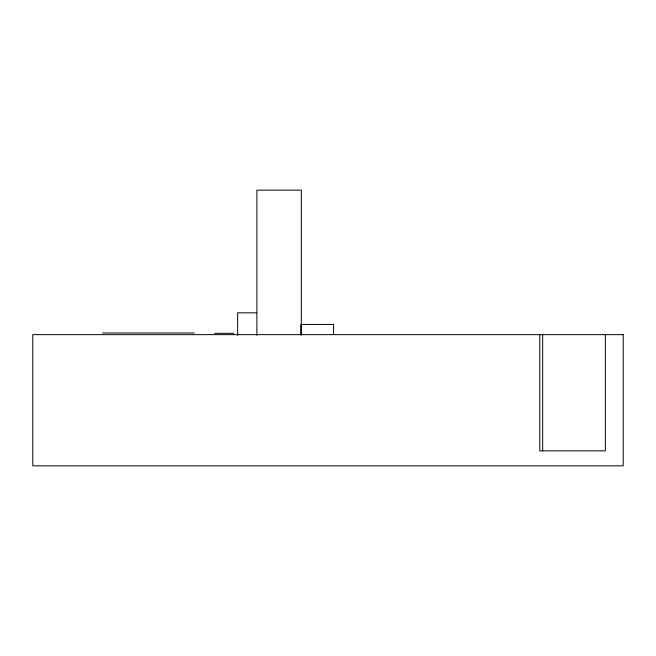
<?xml version="1.0" encoding="UTF-8"?>
<svg xmlns="http://www.w3.org/2000/svg" width="656" height="656" viewBox="0 0 656 656"><rect width="100%" height="100%" fill="white"/><g stroke="black" fill="none" stroke-linecap="round" stroke-linejoin="round"><path stroke-width="0.98" d="M256.365 312.83L237.628 312.83L237.628 335.323M102.689 332.986L194.274 332.986M214.668 333.33L233.798 333.33M605.357 334.634L605.357 450.861L539.757 450.861L539.757 334.634M542.676 334.634L542.676 450.861M333.56 334.642L333.56 324.441L300.85 324.441L300.85 334.642M301.301 335.339L301.301 190.166L256.881 190.166L256.881 335.339M623.2 334.634L32.8 334.634L32.8 465.834L623.2 465.834L623.2 334.634"/></g></svg>
